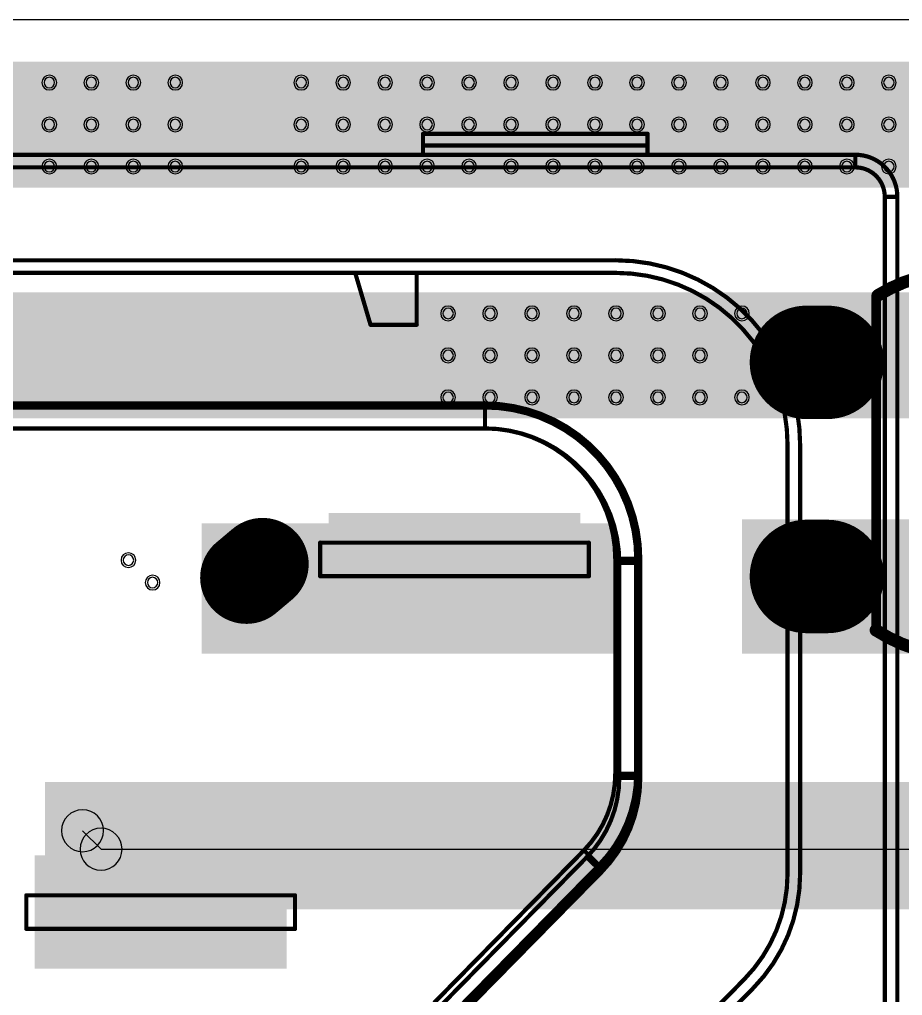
# Model space of a CAD drawing. Header units: inches. Extents: x 32166 to 66782, y 2386 to 7162.
# Drawn here: x 33165.2 to 33259.8, y 3860.8 to 3965.4 of the extents above; entities that cross this region are included whole.
import ezdxf

# ---------------------------------------------------------------- set-up
doc = ezdxf.new("R2010")
doc.units = ezdxf.units.IN
doc.header["$LTSCALE"] = 0.64311
doc.header["$MEASUREMENT"] = 0
for name, color, linetype in [('KEEPOUTLAYER', 6, 'CONTINUOUS'), ('MULTILAYER', 9, 'CONTINUOUS'), ('TOPLAYER', 1, 'CONTINUOUS'), ('TOPOVERLAY', 2, 'CONTINUOUS'), ('TOPSOLDER', 216, 'CONTINUOUS')]:
    doc.layers.add(name, color=color, linetype=linetype)

msp = doc.modelspace()

# ---------------------------------------------------------------- linework, layer by layer
at = {"layer": 'KEEPOUTLAYER'}
msp.add_line((32666.61, 3965.35), (34174.11, 3965.35), dxfattribs=at)
at = {"layer": 'MULTILAYER'}
for points, const_width in [([(33249.52, 3928.61), (33251.77, 3928.61)], 11.25), ([(33191.21, 3906.99), (33189.49, 3905.54)], 9), ([(33249.52, 3905.66), (33251.77, 3905.66)], 11.25)]:
    msp.add_lwpolyline(points, dxfattribs=dict(at, const_width=const_width))
for points, const_width in [([(33252.33, 3928.61, 1), (33246.71, 3928.61, 1)], 5.63), ([(33254.58, 3928.61, 1), (33248.96, 3928.61, 1)], 5.63), ([(33189.76, 3908.71, 1), (33192.65, 3905.26, 1)], 4.5), ([(33252.33, 3905.66, 1), (33246.71, 3905.66, 1)], 5.63), ([(33254.58, 3905.66, 1), (33248.96, 3905.66, 1)], 5.63), ([(33188.04, 3907.26, 1), (33190.93, 3903.82, 1)], 4.5)]:
    msp.add_lwpolyline(points, format="xyb", close=True, dxfattribs=dict(at, const_width=const_width))
for centre, start, end in [((33168.36, 3958.6), 0, 180), ((33168.36, 3958.6), 180, 0), ((33172.86, 3958.6), 0, 180), ((33172.86, 3958.6), 180, 0), ((33177.36, 3958.6), 0, 180), ((33177.36, 3958.6), 180, 0), ((33181.86, 3958.6), 0, 180), ((33181.86, 3958.6), 180, 0), ((33195.36, 3958.6), 0, 180), ((33195.36, 3958.6), 180, 0), ((33199.86, 3958.6), 0, 180), ((33199.86, 3958.6), 180, 0), ((33204.36, 3958.6), 0, 180), ((33204.36, 3958.6), 180, 0), ((33208.86, 3958.6), 0, 180), ((33208.86, 3958.6), 180, 0), ((33213.36, 3958.6), 0, 180), ((33213.36, 3958.6), 180, 0), ((33217.86, 3958.6), 0, 180), ((33217.86, 3958.6), 180, 0), ((33222.36, 3958.6), 0, 180), ((33222.36, 3958.6), 180, 0), ((33226.86, 3958.6), 0, 180), ((33226.86, 3958.6), 180, 0), ((33231.36, 3958.6), 0, 180), ((33231.36, 3958.6), 180, 0), ((33235.86, 3958.6), 0, 180), ((33235.86, 3958.6), 180, 0), ((33240.36, 3958.6), 0, 180), ((33240.36, 3958.6), 180, 0), ((33244.86, 3958.6), 0, 180), ((33244.86, 3958.6), 180, 0), ((33249.36, 3958.6), 0, 180), ((33249.36, 3958.6), 180, 0), ((33253.86, 3958.6), 0, 180), ((33253.86, 3958.6), 180, 0), ((33258.36, 3958.6), 0, 180), ((33258.36, 3958.6), 180, 0), ((33168.36, 3954.1), 0, 180), ((33168.36, 3954.1), 180, 0), ((33172.86, 3954.1), 0, 180), ((33172.86, 3954.1), 180, 0), ((33177.36, 3954.1), 0, 180), ((33177.36, 3954.1), 180, 0), ((33181.86, 3954.1), 0, 180), ((33181.86, 3954.1), 180, 0), ((33195.36, 3954.1), 0, 180), ((33195.36, 3954.1), 180, 0), ((33199.86, 3954.1), 0, 180), ((33199.86, 3954.1), 180, 0), ((33204.36, 3954.1), 0, 180), ((33204.36, 3954.1), 180, 0), ((33208.86, 3954.1), 0, 180), ((33208.86, 3954.1), 180, 0), ((33213.36, 3954.1), 0, 180), ((33213.36, 3954.1), 180, 0), ((33217.86, 3954.1), 0, 180), ((33217.86, 3954.1), 180, 0), ((33222.36, 3954.1), 0, 180), ((33222.36, 3954.1), 180, 0), ((33226.86, 3954.1), 0, 180), ((33226.86, 3954.1), 180, 0), ((33231.36, 3954.1), 0, 180), ((33231.36, 3954.1), 180, 0), ((33235.86, 3954.1), 0, 180), ((33235.86, 3954.1), 180, 0), ((33240.36, 3954.1), 0, 180), ((33240.36, 3954.1), 180, 0), ((33244.86, 3954.1), 0, 180), ((33244.86, 3954.1), 180, 0), ((33249.36, 3954.1), 0, 180), ((33249.36, 3954.1), 180, 0), ((33253.86, 3954.1), 0, 180), ((33253.86, 3954.1), 180, 0), ((33258.36, 3954.1), 0, 180), ((33258.36, 3954.1), 180, 0), ((33168.36, 3949.6), 0, 180), ((33172.86, 3949.6), 0, 180), ((33177.36, 3949.6), 0, 180), ((33181.86, 3949.6), 0, 180), ((33195.36, 3949.6), 0, 180), ((33199.86, 3949.6), 0, 180), ((33204.36, 3949.6), 0, 180), ((33208.86, 3949.6), 0, 180), ((33213.36, 3949.6), 0, 180), ((33217.86, 3949.6), 0, 180), ((33222.36, 3949.6), 0, 180), ((33226.86, 3949.6), 0, 180), ((33231.36, 3949.6), 0, 180), ((33235.86, 3949.6), 0, 180), ((33240.36, 3949.6), 0, 180), ((33244.86, 3949.6), 0, 180), ((33249.36, 3949.6), 0, 180), ((33253.86, 3949.6), 0, 180), ((33258.36, 3949.6), 0, 180), ((33168.36, 3949.6), 180, 0), ((33172.86, 3949.6), 180, 0), ((33177.36, 3949.6), 180, 0), ((33181.86, 3949.6), 180, 0), ((33195.36, 3949.6), 180, 0), ((33199.86, 3949.6), 180, 0), ((33204.36, 3949.6), 180, 0), ((33208.86, 3949.6), 180, 0), ((33213.36, 3949.6), 180, 0), ((33217.86, 3949.6), 180, 0), ((33222.36, 3949.6), 180, 0), ((33226.86, 3949.6), 180, 0), ((33231.36, 3949.6), 180, 0), ((33235.86, 3949.6), 180, 0), ((33240.36, 3949.6), 180, 0), ((33244.86, 3949.6), 180, 0), ((33249.36, 3949.6), 180, 0), ((33253.86, 3949.6), 180, 0), ((33258.36, 3949.6), 180, 0), ((33211.11, 3933.85), 0, 180), ((33215.61, 3933.85), 0, 180), ((33220.11, 3933.85), 0, 180), ((33224.61, 3933.85), 0, 180), ((33229.11, 3933.85), 0, 180), ((33233.61, 3933.85), 0, 180), ((33238.11, 3933.85), 0, 180), ((33242.61, 3933.85), 0, 180), ((33211.11, 3933.85), 180, 0), ((33215.61, 3933.85), 180, 0), ((33220.11, 3933.85), 180, 0), ((33224.61, 3933.85), 180, 0), ((33229.11, 3933.85), 180, 0), ((33233.61, 3933.85), 180, 0), ((33238.11, 3933.85), 180, 0), ((33242.61, 3933.85), 180, 0), ((33211.11, 3929.35), 0, 180), ((33215.61, 3929.35), 0, 180), ((33220.11, 3929.35), 0, 180), ((33224.61, 3929.35), 0, 180), ((33229.11, 3929.35), 0, 180), ((33233.61, 3929.35), 0, 180), ((33238.11, 3929.35), 0, 180), ((33211.11, 3929.35), 180, 0), ((33215.61, 3929.35), 180, 0), ((33220.11, 3929.35), 180, 0), ((33224.61, 3929.35), 180, 0), ((33229.11, 3929.35), 180, 0), ((33233.61, 3929.35), 180, 0), ((33238.11, 3929.35), 180, 0), ((33211.11, 3924.85), 0, 180), ((33211.11, 3924.85), 180, 0), ((33215.61, 3924.85), 0, 180), ((33215.61, 3924.85), 180, 0), ((33220.11, 3924.85), 0, 180), ((33220.11, 3924.85), 180, 0), ((33224.61, 3924.85), 0, 180), ((33224.61, 3924.85), 180, 0), ((33229.11, 3924.85), 0, 180), ((33229.11, 3924.85), 180, 0), ((33233.61, 3924.85), 0, 180), ((33233.61, 3924.85), 180, 0), ((33238.11, 3924.85), 0, 180), ((33238.11, 3924.85), 180, 0), ((33242.61, 3924.85), 0, 180), ((33242.61, 3924.85), 180, 0), ((33176.84, 3907.41), 0, 180), ((33176.84, 3907.41), 180, 0), ((33179.43, 3905.01), 0, 180), ((33179.43, 3905.01), 180, 0)]:
    msp.add_arc(centre, 0.562, start, end, dxfattribs=at)
for points in [[(33224.84, 3911.99), (33198.74, 3911.99), (33224.84, 3902.99), (33198.74, 3902.99)], [(33167.24, 3864.06), (33193.34, 3864.06), (33167.24, 3875.31), (33193.34, 3875.31)]]:
    msp.add_solid(points, dxfattribs=at)
at = {"layer": 'TOPLAYER'}
for points, const_width in [([(33249.52, 3928.61), (33251.77, 3928.61)], 11.25), ([(33191.21, 3906.99), (33189.49, 3905.54)], 9), ([(33249.52, 3905.66), (33251.77, 3905.66)], 11.25)]:
    msp.add_lwpolyline(points, dxfattribs=dict(at, const_width=const_width))
for points, const_width in [([(33252.33, 3928.61, 1), (33246.71, 3928.61, 1)], 5.63), ([(33254.58, 3928.61, 1), (33248.96, 3928.61, 1)], 5.63), ([(33189.76, 3908.71, 1), (33192.65, 3905.26, 1)], 4.5), ([(33252.33, 3905.66, 1), (33246.71, 3905.66, 1)], 5.63), ([(33254.58, 3905.66, 1), (33248.96, 3905.66, 1)], 5.63), ([(33188.04, 3907.26, 1), (33190.93, 3903.82, 1)], 4.5)]:
    msp.add_lwpolyline(points, format="xyb", close=True, dxfattribs=dict(at, const_width=const_width))
for centre, start, end in [((33168.36, 3958.6), 0, 180), ((33168.36, 3958.6), 180, 0), ((33172.86, 3958.6), 0, 180), ((33172.86, 3958.6), 180, 0), ((33177.36, 3958.6), 0, 180), ((33177.36, 3958.6), 180, 0), ((33181.86, 3958.6), 0, 180), ((33181.86, 3958.6), 180, 0), ((33195.36, 3958.6), 0, 180), ((33195.36, 3958.6), 180, 0), ((33199.86, 3958.6), 0, 180), ((33199.86, 3958.6), 180, 0), ((33204.36, 3958.6), 0, 180), ((33204.36, 3958.6), 180, 0), ((33208.86, 3958.6), 0, 180), ((33208.86, 3958.6), 180, 0), ((33213.36, 3958.6), 0, 180), ((33213.36, 3958.6), 180, 0), ((33217.86, 3958.6), 0, 180), ((33217.86, 3958.6), 180, 0), ((33222.36, 3958.6), 0, 180), ((33222.36, 3958.6), 180, 0), ((33226.86, 3958.6), 0, 180), ((33226.86, 3958.6), 180, 0), ((33231.36, 3958.6), 0, 180), ((33231.36, 3958.6), 180, 0), ((33235.86, 3958.6), 0, 180), ((33235.86, 3958.6), 180, 0), ((33240.36, 3958.6), 0, 180), ((33240.36, 3958.6), 180, 0), ((33244.86, 3958.6), 0, 180), ((33244.86, 3958.6), 180, 0), ((33249.36, 3958.6), 0, 180), ((33249.36, 3958.6), 180, 0), ((33253.86, 3958.6), 0, 180), ((33253.86, 3958.6), 180, 0), ((33258.36, 3958.6), 0, 180), ((33258.36, 3958.6), 180, 0), ((33168.36, 3954.1), 0, 180), ((33168.36, 3954.1), 180, 0), ((33172.86, 3954.1), 0, 180), ((33172.86, 3954.1), 180, 0), ((33177.36, 3954.1), 0, 180), ((33177.36, 3954.1), 180, 0), ((33181.86, 3954.1), 0, 180), ((33181.86, 3954.1), 180, 0), ((33195.36, 3954.1), 0, 180), ((33195.36, 3954.1), 180, 0), ((33199.86, 3954.1), 0, 180), ((33199.86, 3954.1), 180, 0), ((33204.36, 3954.1), 0, 180), ((33204.36, 3954.1), 180, 0), ((33208.86, 3954.1), 0, 180), ((33208.86, 3954.1), 180, 0), ((33213.36, 3954.1), 0, 180), ((33213.36, 3954.1), 180, 0), ((33217.86, 3954.1), 0, 180), ((33217.86, 3954.1), 180, 0), ((33222.36, 3954.1), 0, 180), ((33222.36, 3954.1), 180, 0), ((33226.86, 3954.1), 0, 180), ((33226.86, 3954.1), 180, 0), ((33231.36, 3954.1), 0, 180), ((33231.36, 3954.1), 180, 0), ((33235.86, 3954.1), 0, 180), ((33235.86, 3954.1), 180, 0), ((33240.36, 3954.1), 0, 180), ((33240.36, 3954.1), 180, 0), ((33244.86, 3954.1), 0, 180), ((33244.86, 3954.1), 180, 0), ((33249.36, 3954.1), 0, 180), ((33249.36, 3954.1), 180, 0), ((33253.86, 3954.1), 0, 180), ((33253.86, 3954.1), 180, 0), ((33258.36, 3954.1), 0, 180), ((33258.36, 3954.1), 180, 0), ((33168.36, 3949.6), 0, 180), ((33172.86, 3949.6), 0, 180), ((33177.36, 3949.6), 0, 180), ((33181.86, 3949.6), 0, 180), ((33195.36, 3949.6), 0, 180), ((33199.86, 3949.6), 0, 180), ((33204.36, 3949.6), 0, 180), ((33208.86, 3949.6), 0, 180), ((33213.36, 3949.6), 0, 180), ((33217.86, 3949.6), 0, 180), ((33222.36, 3949.6), 0, 180), ((33226.86, 3949.6), 0, 180), ((33231.36, 3949.6), 0, 180), ((33235.86, 3949.6), 0, 180), ((33240.36, 3949.6), 0, 180), ((33244.86, 3949.6), 0, 180), ((33249.36, 3949.6), 0, 180), ((33253.86, 3949.6), 0, 180), ((33258.36, 3949.6), 0, 180), ((33168.36, 3949.6), 180, 0), ((33172.86, 3949.6), 180, 0), ((33177.36, 3949.6), 180, 0), ((33181.86, 3949.6), 180, 0), ((33195.36, 3949.6), 180, 0), ((33199.86, 3949.6), 180, 0), ((33204.36, 3949.6), 180, 0), ((33208.86, 3949.6), 180, 0), ((33213.36, 3949.6), 180, 0), ((33217.86, 3949.6), 180, 0), ((33222.36, 3949.6), 180, 0), ((33226.86, 3949.6), 180, 0), ((33231.36, 3949.6), 180, 0), ((33235.86, 3949.6), 180, 0), ((33240.36, 3949.6), 180, 0), ((33244.86, 3949.6), 180, 0), ((33249.36, 3949.6), 180, 0), ((33253.86, 3949.6), 180, 0), ((33258.36, 3949.6), 180, 0), ((33211.11, 3933.85), 0, 180), ((33215.61, 3933.85), 0, 180), ((33220.11, 3933.85), 0, 180), ((33224.61, 3933.85), 0, 180), ((33229.11, 3933.85), 0, 180), ((33233.61, 3933.85), 0, 180), ((33238.11, 3933.85), 0, 180), ((33242.61, 3933.85), 0, 180), ((33211.11, 3933.85), 180, 0), ((33215.61, 3933.85), 180, 0), ((33220.11, 3933.85), 180, 0), ((33224.61, 3933.85), 180, 0), ((33229.11, 3933.85), 180, 0), ((33233.61, 3933.85), 180, 0), ((33238.11, 3933.85), 180, 0), ((33242.61, 3933.85), 180, 0), ((33211.11, 3929.35), 0, 180), ((33215.61, 3929.35), 0, 180), ((33220.11, 3929.35), 0, 180), ((33224.61, 3929.35), 0, 180), ((33229.11, 3929.35), 0, 180), ((33233.61, 3929.35), 0, 180), ((33238.11, 3929.35), 0, 180), ((33211.11, 3929.35), 180, 0), ((33215.61, 3929.35), 180, 0), ((33220.11, 3929.35), 180, 0), ((33224.61, 3929.35), 180, 0), ((33229.11, 3929.35), 180, 0), ((33233.61, 3929.35), 180, 0), ((33238.11, 3929.35), 180, 0), ((33211.11, 3924.85), 0, 180), ((33211.11, 3924.85), 180, 0), ((33215.61, 3924.85), 0, 180), ((33215.61, 3924.85), 180, 0), ((33220.11, 3924.85), 0, 180), ((33220.11, 3924.85), 180, 0), ((33224.61, 3924.85), 0, 180), ((33224.61, 3924.85), 180, 0), ((33229.11, 3924.85), 0, 180), ((33229.11, 3924.85), 180, 0), ((33233.61, 3924.85), 0, 180), ((33233.61, 3924.85), 180, 0), ((33238.11, 3924.85), 0, 180), ((33238.11, 3924.85), 180, 0), ((33242.61, 3924.85), 0, 180), ((33242.61, 3924.85), 180, 0), ((33176.84, 3907.41), 0, 180), ((33176.84, 3907.41), 180, 0), ((33179.43, 3905.01), 0, 180), ((33179.43, 3905.01), 180, 0)]:
    msp.add_arc(centre, 0.562, start, end, dxfattribs=at)
for points in [[(32925.36, 3947.35), (33413.61, 3947.35), (32925.36, 3960.85), (33413.61, 3960.85)], [(32911.86, 3922.6), (33316.86, 3922.6), (32911.86, 3936.1), (33316.86, 3936.1)], [(33184.83, 3897.99), (33228.66, 3897.99), (33184.83, 3911.17), (33228.66, 3911.17)], [(33224.84, 3911.99), (33198.74, 3911.99), (33224.84, 3902.99), (33198.74, 3902.99)], [(33242.61, 3897.85), (33323.61, 3897.85), (33242.61, 3911.35), (33323.61, 3911.35)], [(33167.91, 3870), (33514.19, 3870), (33167.91, 3883.63), (33514.19, 3883.63)], [(33167.24, 3864.06), (33193.34, 3864.06), (33167.24, 3875.31), (33193.34, 3875.31)]]:
    msp.add_solid(points, dxfattribs=at)
at = {"layer": 'TOPOVERLAY'}
for points, const_width in [([(33208.42, 3950.86), (33208.42, 3953.11)], 0.45), ([(33208.42, 3953.11), (33232.49, 3953.11)], 0.45), ([(33232.49, 3950.86), (33232.49, 3953.11)], 0.45), ([(33208.42, 3951.85), (33232.49, 3951.85)], 0.45), ([(33105.82, 3950.86), (33254.77, 3950.86)], 0.45), ([(33254.77, 3949.51), (33254.77, 3950.86)], 0.45), ([(33105.82, 3949.51), (33254.77, 3949.51)], 0.45), ([(33257.92, 3831.61), (33257.92, 3946.36)], 0.45), ([(33257.92, 3946.36), (33259.27, 3946.36)], 0.45), ([(33259.27, 3831.61), (33259.27, 3946.36)], 0.45), ([(33131.51, 3939.55), (33229.07, 3939.55)], 0.45), ([(33131.51, 3938.2), (33229.07, 3938.2)], 0.45), ([(33201.17, 3938.13), (33202.79, 3932.64)], 0.45), ([(33207.74, 3932.64), (33207.74, 3938.13)], 0.45), ([(33257.01, 3899.9), (33257.01, 3935.79)], 1.03), ([(33202.79, 3932.64), (33207.74, 3932.64)], 0.45), ([(33145.53, 3924.2), (33215.06, 3924.2)], 0.45), ([(33145.53, 3923.78), (33215.06, 3923.78)], 0.45), ([(33145.53, 3923.78), (33215.06, 3923.78)], 0.45), ([(33215.06, 3921.53), (33215.06, 3924.2)], 0.45), ([(33215.06, 3921.53), (33215.06, 3923.78)], 0.45), ([(33145.53, 3921.53), (33215.06, 3921.53)], 0.45), ([(33145.53, 3921.53), (33215.06, 3921.53)], 0.45), ([(33247.5, 3873.83), (33247.5, 3919.77)], 0.45), ([(33248.85, 3873.83), (33248.85, 3919.77)], 0.45), ([(33197.39, 3905.69), (33197.39, 3909.29)], 0.45), ([(33197.39, 3909.29), (33226.19, 3909.29)], 0.45), ([(33226.19, 3905.69), (33226.19, 3909.29)], 0.45), ([(33229.03, 3884.53), (33229.03, 3907.55)], 0.45), ([(33229.03, 3907.55), (33231.71, 3907.55)], 0.45), ([(33229.46, 3884.09), (33229.46, 3907.13)], 0.45), ([(33229.46, 3907.13), (33231.71, 3907.13)], 0.45), ([(33231.28, 3884.53), (33231.28, 3907.55)], 0.45), ([(33231.71, 3884.53), (33231.71, 3907.55)], 0.45), ([(33231.71, 3884.09), (33231.71, 3907.13)], 0.45), ([(33197.39, 3905.69), (33226.19, 3905.69)], 0.45), ([(33229.03, 3884.53), (33231.71, 3884.53)], 0.45), ([(33229.46, 3884.09), (33231.71, 3884.09)], 0.45), ([(33209.6, 3859.96), (33225.67, 3876.31)], 0.45), ([(33209.92, 3859.24), (33225.97, 3875.57)], 0.45), ([(33225.67, 3876.31), (33227.58, 3874.44)], 0.45), ([(33225.97, 3875.57), (33227.58, 3873.99)], 0.45), ([(33211.2, 3858.38), (33227.27, 3874.73)], 0.45), ([(33211.51, 3858.08), (33227.58, 3874.44)], 0.45), ([(33211.52, 3857.66), (33227.58, 3873.99)], 0.45), ([(33165.89, 3867.89), (33165.89, 3871.49)], 0.45), ([(33165.89, 3871.49), (33194.69, 3871.49)], 0.45), ([(33194.69, 3867.89), (33194.69, 3871.49)], 0.45), ([(33165.89, 3867.89), (33194.69, 3867.89)], 0.45), ([(33225.3, 3844.62), (33242.86, 3862.49)], 0.45), ([(33226.26, 3843.67), (33243.83, 3861.55)], 0.45)]:
    msp.add_lwpolyline(points, dxfattribs=dict(at, const_width=const_width))
for points, const_width in [([(33208.31, 3953.11, 1), (33208.53, 3953.11, 1)], 0.225), ([(33208.31, 3953.11, 1), (33208.53, 3953.11, 1)], 0.225), ([(33232.38, 3953.11, 1), (33232.61, 3953.11, 1)], 0.225), ([(33232.38, 3953.11, 1), (33232.61, 3953.11, 1)], 0.225), ([(33208.31, 3951.85, 1), (33208.53, 3951.85, 1)], 0.225), ([(33232.38, 3951.85, 1), (33232.61, 3951.85, 1)], 0.225), ([(33208.31, 3950.86, 1), (33208.53, 3950.86, 1)], 0.225), ([(33232.38, 3950.86, 1), (33232.61, 3950.86, 1)], 0.225), ([(33254.66, 3950.86, 1), (33254.88, 3950.86, 1)], 0.225), ([(33254.66, 3950.86, 1), (33254.88, 3950.86, 1)], 0.225), ([(33254.66, 3950.86, 1), (33254.88, 3950.86, 1)], 0.225), ([(33254.66, 3949.51, 1), (33254.88, 3949.51, 1)], 0.225), ([(33254.66, 3949.51, 1), (33254.88, 3949.51, 1)], 0.225), ([(33254.66, 3949.51, 1), (33254.88, 3949.51, 1)], 0.225), ([(33257.81, 3946.36, 1), (33258.03, 3946.36, 1)], 0.225), ([(33257.81, 3946.36, 1), (33258.03, 3946.36, 1)], 0.225), ([(33257.81, 3946.36, 1), (33258.03, 3946.36, 1)], 0.225), ([(33259.16, 3946.36, 1), (33259.38, 3946.36, 1)], 0.225), ([(33259.16, 3946.36, 1), (33259.38, 3946.36, 1)], 0.225), ([(33259.16, 3946.36, 1), (33259.38, 3946.36, 1)], 0.225), ([(33228.96, 3939.55, 1), (33229.19, 3939.55, 1)], 0.225), ([(33228.96, 3939.55, 1), (33229.19, 3939.55, 1)], 0.225), ([(33201.05, 3938.13, 1), (33201.28, 3938.13, 1)], 0.225), ([(33207.63, 3938.13, 1), (33207.86, 3938.13, 1)], 0.225), ([(33228.96, 3938.2, 1), (33229.19, 3938.2, 1)], 0.225), ([(33228.96, 3938.2, 1), (33229.19, 3938.2, 1)], 0.225), ([(33257.18, 3936.12, 1), (33257.18, 3935.45, 1)], 0.675), ([(33257.01, 3936.05, 1), (33257.01, 3935.53, 1)], 0.517), ([(33202.68, 3932.64, 1), (33202.91, 3932.64, 1)], 0.225), ([(33202.68, 3932.64, 1), (33202.91, 3932.64, 1)], 0.225), ([(33207.63, 3932.64, 1), (33207.86, 3932.64, 1)], 0.225), ([(33207.63, 3932.64, 1), (33207.86, 3932.64, 1)], 0.225), ([(33214.94, 3924.2, 1), (33215.17, 3924.2, 1)], 0.225), ([(33214.94, 3924.2, 1), (33215.17, 3924.2, 1)], 0.225), ([(33214.94, 3924.2, 1), (33215.17, 3924.2, 1)], 0.225), ([(33214.94, 3923.78, 1), (33215.17, 3923.78, 1)], 0.225), ([(33214.94, 3923.78, 1), (33215.17, 3923.78, 1)], 0.225), ([(33214.94, 3923.78, 1), (33215.17, 3923.78, 1)], 0.225), ([(33214.94, 3923.78, 1), (33215.17, 3923.78, 1)], 0.225), ([(33214.94, 3923.78, 1), (33215.17, 3923.78, 1)], 0.225), ([(33214.94, 3921.53, 1), (33215.17, 3921.53, 1)], 0.225), ([(33214.94, 3921.53, 1), (33215.17, 3921.53, 1)], 0.225), ([(33214.94, 3921.53, 1), (33215.17, 3921.53, 1)], 0.225), ([(33214.94, 3921.53, 1), (33215.17, 3921.53, 1)], 0.225), ([(33214.94, 3921.53, 1), (33215.17, 3921.53, 1)], 0.225), ([(33214.94, 3921.53, 1), (33215.17, 3921.53, 1)], 0.225), ([(33247.39, 3919.77, 1), (33247.61, 3919.77, 1)], 0.225), ([(33247.39, 3919.77, 1), (33247.61, 3919.77, 1)], 0.225), ([(33248.74, 3919.77, 1), (33248.96, 3919.77, 1)], 0.225), ([(33248.74, 3919.77, 1), (33248.96, 3919.77, 1)], 0.225), ([(33197.28, 3909.29, 1), (33197.51, 3909.29, 1)], 0.225), ([(33197.28, 3909.29, 1), (33197.51, 3909.29, 1)], 0.225), ([(33226.08, 3909.29, 1), (33226.31, 3909.29, 1)], 0.225), ([(33226.08, 3909.29, 1), (33226.31, 3909.29, 1)], 0.225), ([(33228.92, 3907.55, 1), (33229.14, 3907.55, 1)], 0.225), ([(33228.92, 3907.55, 1), (33229.14, 3907.55, 1)], 0.225), ([(33228.92, 3907.55, 1), (33229.14, 3907.55, 1)], 0.225), ([(33229.34, 3907.13, 1), (33229.57, 3907.13, 1)], 0.225), ([(33229.34, 3907.13, 1), (33229.57, 3907.13, 1)], 0.225), ([(33229.34, 3907.13, 1), (33229.57, 3907.13, 1)], 0.225), ([(33231.17, 3907.55, 1), (33231.39, 3907.55, 1)], 0.225), ([(33231.17, 3907.55, 1), (33231.39, 3907.55, 1)], 0.225), ([(33231.59, 3907.55, 1), (33231.82, 3907.55, 1)], 0.225), ([(33231.59, 3907.55, 1), (33231.82, 3907.55, 1)], 0.225), ([(33231.59, 3907.55, 1), (33231.82, 3907.55, 1)], 0.225), ([(33231.59, 3907.13, 1), (33231.82, 3907.13, 1)], 0.225), ([(33231.59, 3907.13, 1), (33231.82, 3907.13, 1)], 0.225), ([(33231.59, 3907.13, 1), (33231.82, 3907.13, 1)], 0.225), ([(33197.28, 3905.69, 1), (33197.51, 3905.69, 1)], 0.225), ([(33197.28, 3905.69, 1), (33197.51, 3905.69, 1)], 0.225), ([(33226.08, 3905.69, 1), (33226.31, 3905.69, 1)], 0.225), ([(33226.08, 3905.69, 1), (33226.31, 3905.69, 1)], 0.225), ([(33256.98, 3900.24, 1), (33256.98, 3899.56, 1)], 0.675), ([(33257.01, 3900.16, 1), (33257.01, 3899.64, 1)], 0.517), ([(33228.92, 3884.53, 1), (33229.14, 3884.53, 1)], 0.225), ([(33228.92, 3884.53, 1), (33229.14, 3884.53, 1)], 0.225), ([(33228.92, 3884.53, 1), (33229.14, 3884.53, 1)], 0.225), ([(33229.34, 3884.09, 1), (33229.57, 3884.09, 1)], 0.225), ([(33229.34, 3884.09, 1), (33229.57, 3884.09, 1)], 0.225), ([(33229.34, 3884.09, 1), (33229.57, 3884.09, 1)], 0.225), ([(33231.17, 3884.53, 1), (33231.39, 3884.53, 1)], 0.225), ([(33231.17, 3884.53, 1), (33231.39, 3884.53, 1)], 0.225), ([(33231.59, 3884.53, 1), (33231.82, 3884.53, 1)], 0.225), ([(33231.59, 3884.53, 1), (33231.82, 3884.53, 1)], 0.225), ([(33231.59, 3884.53, 1), (33231.82, 3884.53, 1)], 0.225), ([(33231.59, 3884.09, 1), (33231.82, 3884.09, 1)], 0.225), ([(33231.59, 3884.09, 1), (33231.82, 3884.09, 1)], 0.225), ([(33231.59, 3884.09, 1), (33231.82, 3884.09, 1)], 0.225), ([(33225.56, 3876.31, 1), (33225.78, 3876.31, 1)], 0.225), ([(33225.56, 3876.31, 1), (33225.78, 3876.31, 1)], 0.225), ([(33225.56, 3876.31, 1), (33225.78, 3876.31, 1)], 0.225), ([(33225.86, 3875.57, 1), (33226.08, 3875.57, 1)], 0.225), ([(33225.86, 3875.57, 1), (33226.08, 3875.57, 1)], 0.225), ([(33225.86, 3875.57, 1), (33226.08, 3875.57, 1)], 0.225), ([(33227.16, 3874.73, 1), (33227.39, 3874.73, 1)], 0.225), ([(33227.16, 3874.73, 1), (33227.39, 3874.73, 1)], 0.225), ([(33227.46, 3874.44, 1), (33227.69, 3874.44, 1)], 0.225), ([(33227.46, 3874.44, 1), (33227.69, 3874.44, 1)], 0.225), ([(33227.46, 3874.44, 1), (33227.69, 3874.44, 1)], 0.225), ([(33227.46, 3873.99, 1), (33227.69, 3873.99, 1)], 0.225), ([(33227.46, 3873.99, 1), (33227.69, 3873.99, 1)], 0.225), ([(33227.46, 3873.99, 1), (33227.69, 3873.99, 1)], 0.225), ([(33247.39, 3873.83, 1), (33247.61, 3873.83, 1)], 0.225), ([(33247.39, 3873.83, 1), (33247.61, 3873.83, 1)], 0.225), ([(33248.74, 3873.83, 1), (33248.96, 3873.83, 1)], 0.225), ([(33248.74, 3873.83, 1), (33248.96, 3873.83, 1)], 0.225), ([(33165.78, 3871.49, 1), (33166.01, 3871.49, 1)], 0.225), ([(33165.78, 3871.49, 1), (33166.01, 3871.49, 1)], 0.225), ([(33194.58, 3871.49, 1), (33194.81, 3871.49, 1)], 0.225), ([(33194.58, 3871.49, 1), (33194.81, 3871.49, 1)], 0.225), ([(33165.78, 3867.89, 1), (33166.01, 3867.89, 1)], 0.225), ([(33165.78, 3867.89, 1), (33166.01, 3867.89, 1)], 0.225), ([(33194.58, 3867.89, 1), (33194.81, 3867.89, 1)], 0.225), ([(33194.58, 3867.89, 1), (33194.81, 3867.89, 1)], 0.225), ([(33242.75, 3862.49, 1), (33242.98, 3862.49, 1)], 0.225), ([(33242.75, 3862.49, 1), (33242.98, 3862.49, 1)], 0.225), ([(33243.71, 3861.55, 1), (33243.94, 3861.55, 1)], 0.225), ([(33243.71, 3861.55, 1), (33243.94, 3861.55, 1)], 0.225)]:
    msp.add_lwpolyline(points, format="xyb", close=True, dxfattribs=dict(at, const_width=const_width))
for points, const_width in [([(33254.77, 3950.86, -0.414214), (33259.27, 3946.36)], 0.45), ([(33254.77, 3949.51, -0.414214), (33257.92, 3946.36)], 0.45), ([(33229.07, 3939.55, -0.414214), (33248.85, 3919.77)], 0.45), ([(33229.07, 3938.2, -0.414214), (33247.5, 3919.77)], 0.45), ([(33257.18, 3935.79, -0.29277), (33274.93, 3935.59)], 1.35), ([(33215.06, 3924.2, -0.414214), (33231.71, 3907.55)], 0.45), ([(33215.06, 3923.78, -0.414214), (33231.28, 3907.55)], 0.45), ([(33215.06, 3923.78, -0.414214), (33231.71, 3907.13)], 0.45), ([(33215.06, 3921.53, -0.414214), (33229.03, 3907.55)], 0.45), ([(33215.06, 3921.53, -0.414214), (33229.46, 3907.13)], 0.45), ([(33274.74, 3899.7, -0.29277), (33256.98, 3899.9)], 1.35), ([(33229.03, 3884.53, -0.196645), (33225.67, 3876.31)], 0.45), ([(33229.46, 3884.09, -0.196645), (33225.97, 3875.57)], 0.45), ([(33231.28, 3884.53, -0.196645), (33227.27, 3874.73)], 0.45), ([(33231.71, 3884.53, -0.196645), (33227.58, 3874.44)], 0.45), ([(33231.71, 3884.09, -0.196645), (33227.58, 3873.99)], 0.45), ([(33247.5, 3873.83, -0.196645), (33242.86, 3862.49)], 0.45), ([(33248.85, 3873.83, -0.196645), (33243.83, 3861.55)], 0.45)]:
    msp.add_lwpolyline(points, format="xyb", dxfattribs=dict(at, const_width=const_width))
at = {"layer": 'TOPSOLDER'}
for p, q in [((33171.92, 3878.41), (33173.9, 3876.43)), ((33173.9, 3876.43), (33508.61, 3876.43))]:
    msp.add_line(p, q, dxfattribs=at)
for points, const_width in [([(33249.52, 3928.61), (33251.77, 3928.61)], 12.16), ([(33191.21, 3906.99), (33189.49, 3905.54)], 9.91), ([(33249.52, 3905.66), (33251.77, 3905.66)], 12.16)]:
    msp.add_lwpolyline(points, dxfattribs=dict(at, const_width=const_width))
for points, const_width in [([(33252.56, 3928.61, 1), (33246.48, 3928.61, 1)], 6.08), ([(33254.81, 3928.61, 1), (33248.73, 3928.61, 1)], 6.08), ([(33189.62, 3908.88, 1), (33192.8, 3905.09, 1)], 4.96), ([(33252.56, 3905.66, 1), (33246.48, 3905.66, 1)], 6.08), ([(33254.81, 3905.66, 1), (33248.73, 3905.66, 1)], 6.08), ([(33187.89, 3907.44, 1), (33191.08, 3903.64, 1)], 4.96)]:
    msp.add_lwpolyline(points, format="xyb", close=True, dxfattribs=dict(at, const_width=const_width))
for centre, radius, start, end in [((33168.36, 3958.6), 0.791, 0, 180), ((33172.86, 3958.6), 0.791, 0, 180), ((33177.36, 3958.6), 0.791, 0, 180), ((33181.86, 3958.6), 0.791, 0, 180), ((33195.36, 3958.6), 0.791, 0, 180), ((33199.86, 3958.6), 0.791, 0, 180), ((33204.36, 3958.6), 0.791, 0, 180), ((33208.86, 3958.6), 0.791, 0, 180), ((33213.36, 3958.6), 0.791, 0, 180), ((33217.86, 3958.6), 0.791, 0, 180), ((33222.36, 3958.6), 0.791, 0, 180), ((33226.86, 3958.6), 0.791, 0, 180), ((33231.36, 3958.6), 0.791, 0, 180), ((33235.86, 3958.6), 0.791, 0, 180), ((33240.36, 3958.6), 0.791, 0, 180), ((33244.86, 3958.6), 0.791, 0, 180), ((33249.36, 3958.6), 0.791, 0, 180), ((33253.86, 3958.6), 0.791, 0, 180), ((33258.36, 3958.6), 0.791, 0, 180), ((33168.36, 3958.6), 0.791, 180, 0), ((33172.86, 3958.6), 0.791, 180, 0), ((33177.36, 3958.6), 0.791, 180, 0), ((33181.86, 3958.6), 0.791, 180, 0), ((33195.36, 3958.6), 0.791, 180, 0), ((33199.86, 3958.6), 0.791, 180, 0), ((33204.36, 3958.6), 0.791, 180, 0), ((33208.86, 3958.6), 0.791, 180, 0), ((33213.36, 3958.6), 0.791, 180, 0), ((33217.86, 3958.6), 0.791, 180, 0), ((33222.36, 3958.6), 0.791, 180, 0), ((33226.86, 3958.6), 0.791, 180, 0), ((33231.36, 3958.6), 0.791, 180, 0), ((33235.86, 3958.6), 0.791, 180, 0), ((33240.36, 3958.6), 0.791, 180, 0), ((33244.86, 3958.6), 0.791, 180, 0), ((33249.36, 3958.6), 0.791, 180, 0), ((33253.86, 3958.6), 0.791, 180, 0), ((33258.36, 3958.6), 0.791, 180, 0), ((33168.36, 3954.1), 0.791, 0, 180), ((33168.36, 3954.1), 0.791, 180, 0), ((33172.86, 3954.1), 0.791, 0, 180), ((33172.86, 3954.1), 0.791, 180, 0), ((33177.36, 3954.1), 0.791, 0, 180), ((33177.36, 3954.1), 0.791, 180, 0), ((33181.86, 3954.1), 0.791, 0, 180), ((33181.86, 3954.1), 0.791, 180, 0), ((33195.36, 3954.1), 0.791, 0, 180), ((33195.36, 3954.1), 0.791, 180, 0), ((33199.86, 3954.1), 0.791, 0, 180), ((33199.86, 3954.1), 0.791, 180, 0), ((33204.36, 3954.1), 0.791, 0, 180), ((33204.36, 3954.1), 0.791, 180, 0), ((33208.86, 3954.1), 0.791, 0, 180), ((33208.86, 3954.1), 0.791, 180, 0), ((33213.36, 3954.1), 0.791, 0, 180), ((33213.36, 3954.1), 0.791, 180, 0), ((33217.86, 3954.1), 0.791, 0, 180), ((33217.86, 3954.1), 0.791, 180, 0), ((33222.36, 3954.1), 0.791, 0, 180), ((33222.36, 3954.1), 0.791, 180, 0), ((33226.86, 3954.1), 0.791, 0, 180), ((33226.86, 3954.1), 0.791, 180, 0), ((33231.36, 3954.1), 0.791, 0, 180), ((33231.36, 3954.1), 0.791, 180, 0), ((33235.86, 3954.1), 0.791, 0, 180), ((33235.86, 3954.1), 0.791, 180, 0), ((33240.36, 3954.1), 0.791, 0, 180), ((33240.36, 3954.1), 0.791, 180, 0), ((33244.86, 3954.1), 0.791, 0, 180), ((33244.86, 3954.1), 0.791, 180, 0), ((33249.36, 3954.1), 0.791, 0, 180), ((33249.36, 3954.1), 0.791, 180, 0), ((33253.86, 3954.1), 0.791, 0, 180), ((33253.86, 3954.1), 0.791, 180, 0), ((33258.36, 3954.1), 0.791, 0, 180), ((33258.36, 3954.1), 0.791, 180, 0), ((33168.36, 3949.6), 0.791, 0, 180), ((33172.86, 3949.6), 0.791, 0, 180), ((33177.36, 3949.6), 0.791, 0, 180), ((33181.86, 3949.6), 0.791, 0, 180), ((33195.36, 3949.6), 0.791, 0, 180), ((33199.86, 3949.6), 0.791, 0, 180), ((33204.36, 3949.6), 0.791, 0, 180), ((33208.86, 3949.6), 0.791, 0, 180), ((33213.36, 3949.6), 0.791, 0, 180), ((33217.86, 3949.6), 0.791, 0, 180), ((33222.36, 3949.6), 0.791, 0, 180), ((33226.86, 3949.6), 0.791, 0, 180), ((33231.36, 3949.6), 0.791, 0, 180), ((33235.86, 3949.6), 0.791, 0, 180), ((33240.36, 3949.6), 0.791, 0, 180), ((33244.86, 3949.6), 0.791, 0, 180), ((33249.36, 3949.6), 0.791, 0, 180), ((33253.86, 3949.6), 0.791, 0, 180), ((33258.36, 3949.6), 0.791, 0, 180), ((33168.36, 3949.6), 0.791, 180, 0), ((33172.86, 3949.6), 0.791, 180, 0), ((33177.36, 3949.6), 0.791, 180, 0), ((33181.86, 3949.6), 0.791, 180, 0), ((33195.36, 3949.6), 0.791, 180, 0), ((33199.86, 3949.6), 0.791, 180, 0), ((33204.36, 3949.6), 0.791, 180, 0), ((33208.86, 3949.6), 0.791, 180, 0), ((33213.36, 3949.6), 0.791, 180, 0), ((33217.86, 3949.6), 0.791, 180, 0), ((33222.36, 3949.6), 0.791, 180, 0), ((33226.86, 3949.6), 0.791, 180, 0), ((33231.36, 3949.6), 0.791, 180, 0), ((33235.86, 3949.6), 0.791, 180, 0), ((33240.36, 3949.6), 0.791, 180, 0), ((33244.86, 3949.6), 0.791, 180, 0), ((33249.36, 3949.6), 0.791, 180, 0), ((33253.86, 3949.6), 0.791, 180, 0), ((33258.36, 3949.6), 0.791, 180, 0), ((33211.11, 3933.85), 0.791, 0, 180), ((33215.61, 3933.85), 0.791, 0, 180), ((33220.11, 3933.85), 0.791, 0, 180), ((33224.61, 3933.85), 0.791, 0, 180), ((33229.11, 3933.85), 0.791, 0, 180), ((33233.61, 3933.85), 0.791, 0, 180), ((33238.11, 3933.85), 0.791, 0, 180), ((33242.61, 3933.85), 0.791, 0, 180), ((33211.11, 3933.85), 0.791, 180, 0), ((33215.61, 3933.85), 0.791, 180, 0), ((33220.11, 3933.85), 0.791, 180, 0), ((33224.61, 3933.85), 0.791, 180, 0), ((33229.11, 3933.85), 0.791, 180, 0), ((33233.61, 3933.85), 0.791, 180, 0), ((33238.11, 3933.85), 0.791, 180, 0), ((33242.61, 3933.85), 0.791, 180, 0), ((33211.11, 3929.35), 0.791, 0, 180), ((33215.61, 3929.35), 0.791, 0, 180), ((33220.11, 3929.35), 0.791, 0, 180), ((33224.61, 3929.35), 0.791, 0, 180), ((33229.11, 3929.35), 0.791, 0, 180), ((33233.61, 3929.35), 0.791, 0, 180), ((33238.11, 3929.35), 0.791, 0, 180), ((33211.11, 3929.35), 0.791, 180, 0), ((33215.61, 3929.35), 0.791, 180, 0), ((33220.11, 3929.35), 0.791, 180, 0), ((33224.61, 3929.35), 0.791, 180, 0), ((33229.11, 3929.35), 0.791, 180, 0), ((33233.61, 3929.35), 0.791, 180, 0), ((33238.11, 3929.35), 0.791, 180, 0), ((33211.11, 3924.85), 0.791, 0, 180), ((33211.11, 3924.85), 0.791, 180, 0), ((33215.61, 3924.85), 0.791, 0, 180), ((33215.61, 3924.85), 0.791, 180, 0), ((33220.11, 3924.85), 0.791, 0, 180), ((33220.11, 3924.85), 0.791, 180, 0), ((33224.61, 3924.85), 0.791, 0, 180), ((33224.61, 3924.85), 0.791, 180, 0), ((33229.11, 3924.85), 0.791, 0, 180), ((33229.11, 3924.85), 0.791, 180, 0), ((33233.61, 3924.85), 0.791, 0, 180), ((33233.61, 3924.85), 0.791, 180, 0), ((33238.11, 3924.85), 0.791, 0, 180), ((33238.11, 3924.85), 0.791, 180, 0), ((33242.61, 3924.85), 0.791, 0, 180), ((33242.61, 3924.85), 0.791, 180, 0), ((33176.84, 3907.41), 0.791, 0, 180), ((33176.84, 3907.41), 0.791, 180, 0), ((33179.43, 3905.01), 0.791, 0, 180), ((33179.43, 3905.01), 0.791, 180, 0), ((33171.92, 3878.41), 2.25, 0, 180), ((33173.9, 3876.43), 2.25, 0, 180), ((33173.9, 3876.43), 2.25, 0, 180), ((33171.92, 3878.41), 2.25, 180, 0), ((33173.9, 3876.43), 2.25, 180, 0), ((33173.9, 3876.43), 2.25, 180, 0)]:
    msp.add_arc(centre, radius, start, end, dxfattribs=at)
for points in [[(32925.36, 3947.35), (33413.61, 3947.35), (32925.36, 3960.85), (33413.61, 3960.85)], [(32911.86, 3922.6), (33316.86, 3922.6), (32911.86, 3936.1), (33316.86, 3936.1)], [(33225.3, 3912.45), (33198.29, 3912.45), (33225.3, 3902.53), (33198.29, 3902.53)], [(33184.7, 3897.4), (33229.11, 3897.4), (33184.7, 3911.35), (33229.11, 3911.35)], [(33242.61, 3897.4), (33323.61, 3897.4), (33242.61, 3911.8), (33323.61, 3911.8)], [(33166.79, 3863.61), (33193.8, 3863.61), (33166.79, 3875.77), (33193.8, 3875.77)]]:
    msp.add_solid(points, dxfattribs=at)

doc.saveas('drawing.dxf')
